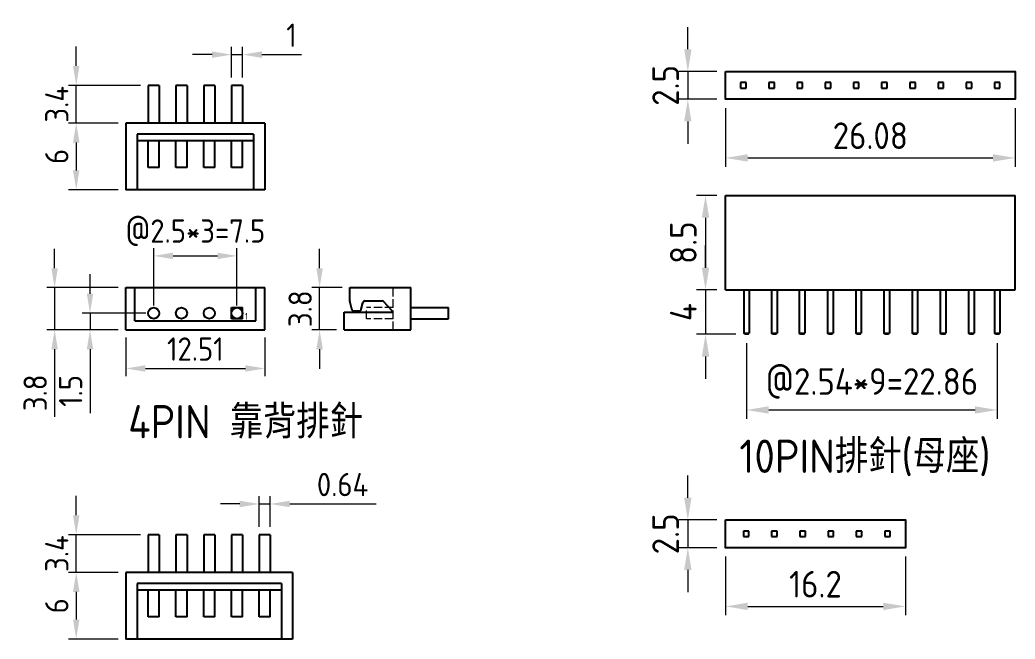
# Model space of a CAD drawing. Header units: millimetres. Extents: x -119 to 290, y -63 to 92.
# Drawn here: x 182.8 to 272.4, y 30.9 to 86.6 of the extents above; entities that cross this region are included whole.
import ezdxf

# ---------------------------------------------------------------- set-up
doc = ezdxf.new("R2010")
doc.units = ezdxf.units.MM
doc.header["$LTSCALE"] = 0.5
doc.header["$PDMODE"] = 3
doc.linetypes.add('H', pattern=[4, 3, -1])
doc.layers.add('D', color=4, linetype='Continuous', lineweight=13)
doc.layers.add('H', color=3, linetype='H', lineweight=15)
doc.styles.get("Standard").update_dxf_attribs({"font": 'isocp.shx', "bigfont": 'chineset.shx'})
doc.dimstyles.new('ISO-25', dxfattribs={"dimscale": 0.8, "dimtxt": 3, "dimasz": 2.5, "dimexe": 1, "dimexo": 1, "dimgap": 1, "dimtad": 1, "dimzin": 9, "dimdsep": 46, "dimtxsty": 'Standard', "dimcen": 0, "dimclrd": 4, "dimclre": 4, "dimclrt": 7, "dimazin": 2, "dimtfac": 1, "dimtmove": 0, "dimatfit": 3, "dimfxl": 0, "dimlwd": -1, "dimlwe": -1, "dimarcsym": 0})

# ---------------------------------------------------------------- blocks, each defined once
blk = doc.blocks.new('*D3')
at = {"layer": 'D', "color": 4, "ltscale": 0.5}
for p, q in [((245.534, 70.836), (243.731, 70.836)), ((244.531, 68.836), (244.531, 64.336)), ((245.534, 62.336), (243.731, 62.336))]:
    blk.add_line(p, q, dxfattribs=at)
for points in [[(244.198, 68.836), (244.865, 68.836), (244.531, 70.836)], [(244.198, 64.336), (244.865, 64.336), (244.531, 62.336)]]:
    blk.add_solid(points, dxfattribs=at)
at = {"layer": 'Defpoints', "color": 0, "ltscale": 0.5}
for p in [(246.334, 70.836), (244.531, 62.336), (246.334, 62.336)]:
    blk.add_point(p, dxfattribs=at)
at = {"layer": 'D', "color": 7, "ltscale": 0.5, "insert": (242.531, 66.586), "char_height": 2.4, "attachment_point": 5, "rotation": 90}
blk.add_mtext('8.5', dxfattribs=at)
blk = doc.blocks.new('*D4')
at = {"layer": 'D', "color": 4, "ltscale": 0.5}
for p, q in [((244.531, 64.336), (244.531, 66.336)), ((245.534, 62.336), (243.731, 62.336)), ((244.531, 62.336), (244.531, 58.336)), ((247.274, 58.336), (243.731, 58.336)), ((244.531, 56.336), (244.531, 54.336))]:
    blk.add_line(p, q, dxfattribs=at)
for points in [[(244.198, 64.336), (244.865, 64.336), (244.531, 62.336)], [(244.198, 56.336), (244.865, 56.336), (244.531, 58.336)]]:
    blk.add_solid(points, dxfattribs=at)
at = {"layer": 'Defpoints', "color": 0, "ltscale": 0.5}
for p in [(246.334, 62.336), (244.531, 58.336), (248.074, 58.336)]:
    blk.add_point(p, dxfattribs=at)
at = {"layer": 'D', "color": 7, "ltscale": 0.5, "insert": (242.531, 60.336), "char_height": 2.4, "attachment_point": 5, "rotation": 90}
blk.add_mtext('4', dxfattribs=at)
blk = doc.blocks.new('*D5')
at = {"layer": 'D', "color": 4, "ltscale": 0.5}
for p, q in [((248.224, 57.536), (248.224, 50.722)), ((270.804, 57.536), (270.804, 50.722)), ((250.224, 51.522), (268.804, 51.522))]:
    blk.add_line(p, q, dxfattribs=at)
for points in [[(250.224, 51.855), (250.224, 51.189), (248.224, 51.522)], [(268.804, 51.855), (268.804, 51.189), (270.804, 51.522)]]:
    blk.add_solid(points, dxfattribs=at)
at = {"layer": 'Defpoints', "color": 0, "ltscale": 0.5}
for p in [(248.224, 58.336), (270.804, 58.336), (270.804, 51.522)]:
    blk.add_point(p, dxfattribs=at)
at = {"layer": 'D', "color": 7, "ltscale": 0.5, "insert": (259.514, 53.91), "char_height": 2.4, "attachment_point": 5}
blk.add_mtext('@2.54*9=22.86', dxfattribs=at)
blk = doc.blocks.new('*D49')
at = {"layer": 'D', "color": 4, "ltscale": 0.5}
for p, q in [((191.622, 77.351), (187.146, 77.351)), ((187.846, 75.601), (187.846, 73.101)), ((191.622, 71.351), (187.146, 71.351))]:
    blk.add_line(p, q, dxfattribs=at)
for points in [[(187.555, 75.601), (188.138, 75.601), (187.846, 77.351)], [(187.555, 73.101), (188.138, 73.101), (187.846, 71.351)]]:
    blk.add_solid(points, dxfattribs=at)
at = {"layer": 'Defpoints', "color": 0, "ltscale": 0.5}
for p in [(192.322, 77.351), (187.846, 71.351), (192.322, 71.351)]:
    blk.add_point(p, dxfattribs=at)
at = {"layer": 'D', "color": 7, "ltscale": 0.5, "insert": (186.096, 74.351), "char_height": 2.1, "attachment_point": 5, "rotation": 90}
blk.add_mtext('6', dxfattribs=at)
blk = doc.blocks.new('*D50')
at = {"layer": 'D', "color": 4, "ltscale": 0.5}
for p, q in [((187.846, 82.501), (187.846, 84.251)), ((193.626, 80.751), (187.146, 80.751)), ((187.846, 77.351), (187.846, 80.751)), ((191.622, 77.351), (187.146, 77.351)), ((187.846, 75.601), (187.846, 73.851))]:
    blk.add_line(p, q, dxfattribs=at)
for points in [[(187.555, 82.501), (188.138, 82.501), (187.846, 80.751)], [(187.555, 75.601), (188.138, 75.601), (187.846, 77.351)]]:
    blk.add_solid(points, dxfattribs=at)
at = {"layer": 'Defpoints', "color": 0, "ltscale": 0.5}
for p in [(187.846, 80.751), (194.326, 80.751), (192.322, 77.351)]:
    blk.add_point(p, dxfattribs=at)
at = {"layer": 'D', "color": 7, "ltscale": 0.5, "insert": (186.096, 79.051), "char_height": 2.1, "attachment_point": 5, "rotation": 90}
blk.add_mtext('3.4', dxfattribs=at)
blk = doc.blocks.new('*D51')
at = {"layer": 'D', "color": 4, "ltscale": 0.5}
for p, q in [((209.769, 64.289), (209.769, 66.039)), ((211.792, 62.539), (209.069, 62.539)), ((209.769, 58.738), (209.769, 62.539)), ((211.292, 58.738), (209.069, 58.738)), ((209.769, 56.988), (209.769, 55.238))]:
    blk.add_line(p, q, dxfattribs=at)
for points in [[(209.477, 64.289), (210.061, 64.289), (209.769, 62.539)], [(209.477, 56.988), (210.061, 56.988), (209.769, 58.738)]]:
    blk.add_solid(points, dxfattribs=at)
at = {"layer": 'Defpoints', "color": 0, "ltscale": 0.5}
for p in [(209.769, 62.539), (212.492, 62.539), (211.992, 58.738)]:
    blk.add_point(p, dxfattribs=at)
at = {"layer": 'D', "color": 7, "ltscale": 0.5, "insert": (208.019, 60.639), "char_height": 2.1, "attachment_point": 5, "rotation": 90}
blk.add_mtext('3.8', dxfattribs=at)
blk = doc.blocks.new('*D52')
at = {"layer": 'D', "color": 4, "ltscale": 0.5}
for p, q in [((194.826, 60.938), (194.826, 66.095)), ((202.328, 60.938), (202.328, 66.095)), ((196.576, 65.395), (200.578, 65.395))]:
    blk.add_line(p, q, dxfattribs=at)
for points in [[(196.576, 65.687), (196.576, 65.104), (194.826, 65.395)], [(200.578, 65.687), (200.578, 65.104), (202.328, 65.395)]]:
    blk.add_solid(points, dxfattribs=at)
at = {"layer": 'Defpoints', "color": 0, "ltscale": 0.5}
for p in [(202.328, 65.395), (194.826, 60.238), (202.328, 60.238)]:
    blk.add_point(p, dxfattribs=at)
at = {"layer": 'D', "color": 7, "ltscale": 0.5, "insert": (198.577, 67.484), "char_height": 2.1, "attachment_point": 5}
blk.add_mtext('@2.5*3=7.5', dxfattribs=at)
blk = doc.blocks.new('*D53')
at = {"layer": 'D', "color": 4, "ltscale": 0.5}
for p, q in [((192.322, 58.038), (192.322, 54.557)), ((204.831, 58.038), (204.831, 54.557)), ((194.072, 55.257), (203.081, 55.257))]:
    blk.add_line(p, q, dxfattribs=at)
for points in [[(194.072, 55.549), (194.072, 54.966), (192.322, 55.257)], [(203.081, 55.549), (203.081, 54.966), (204.831, 55.257)]]:
    blk.add_solid(points, dxfattribs=at)
at = {"layer": 'Defpoints', "color": 0, "ltscale": 0.5}
for p in [(192.322, 58.738), (204.831, 58.738), (204.831, 55.257)]:
    blk.add_point(p, dxfattribs=at)
at = {"layer": 'D', "color": 7, "ltscale": 0.5, "insert": (198.577, 57.007), "char_height": 2.1, "attachment_point": 5}
blk.add_mtext('12.51', dxfattribs=at)
blk = doc.blocks.new('*D54')
at = {"layer": 'D', "color": 4, "ltscale": 0.5}
for p, q in [((189.092, 61.988), (189.092, 63.738)), ((194.126, 60.238), (188.392, 60.238)), ((189.092, 60.238), (189.092, 58.738)), ((191.622, 58.738), (188.392, 58.738)), ((189.092, 56.988), (189.092, 51.231))]:
    blk.add_line(p, q, dxfattribs=at)
for points in [[(188.8, 61.988), (189.383, 61.988), (189.092, 60.238)], [(188.8, 56.988), (189.383, 56.988), (189.092, 58.738)]]:
    blk.add_solid(points, dxfattribs=at)
at = {"layer": 'Defpoints', "color": 0, "ltscale": 0.5}
for p in [(194.826, 60.238), (189.092, 58.738), (192.322, 58.738)]:
    blk.add_point(p, dxfattribs=at)
at = {"layer": 'D', "color": 7, "ltscale": 0.5, "insert": (187.342, 53.234), "char_height": 2.1, "attachment_point": 5, "rotation": 90}
blk.add_mtext('1.5', dxfattribs=at)
blk = doc.blocks.new('*D55')
at = {"layer": 'D', "color": 4, "ltscale": 0.5}
for p, q in [((185.901, 64.289), (185.901, 66.039)), ((191.622, 62.539), (185.201, 62.539)), ((185.901, 62.539), (185.901, 58.738)), ((191.622, 58.738), (185.201, 58.738)), ((185.901, 56.988), (185.901, 50.898))]:
    blk.add_line(p, q, dxfattribs=at)
for points in [[(185.61, 64.289), (186.193, 64.289), (185.901, 62.539)], [(185.61, 56.988), (186.193, 56.988), (185.901, 58.738)]]:
    blk.add_solid(points, dxfattribs=at)
at = {"layer": 'Defpoints', "color": 0, "ltscale": 0.5}
for p in [(192.322, 62.539), (185.901, 58.738), (192.322, 58.738)]:
    blk.add_point(p, dxfattribs=at)
at = {"layer": 'D', "color": 7, "ltscale": 0.5, "insert": (184.151, 53.068), "char_height": 2.1, "attachment_point": 5, "rotation": 90}
blk.add_mtext('3.8', dxfattribs=at)
blk = doc.blocks.new('*D56')
at = {"layer": 'D', "color": 4, "ltscale": 0.5}
for p, q in [((200.078, 83.52), (198.328, 83.52)), ((201.828, 81.451), (201.828, 84.22)), ((201.828, 83.52), (202.828, 83.52)), ((202.828, 81.451), (202.828, 84.22)), ((204.578, 83.52), (208.148, 83.52))]:
    blk.add_line(p, q, dxfattribs=at)
for points in [[(200.078, 83.811), (200.078, 83.228), (201.828, 83.52)], [(204.578, 83.811), (204.578, 83.228), (202.828, 83.52)]]:
    blk.add_solid(points, dxfattribs=at)
at = {"layer": 'Defpoints', "color": 0, "ltscale": 0.5}
for p in [(202.828, 83.52), (201.828, 80.751), (202.828, 80.751)]:
    blk.add_point(p, dxfattribs=at)
at = {"layer": 'D', "color": 7, "ltscale": 0.5, "insert": (207.238, 85.27), "char_height": 2.1, "attachment_point": 5}
blk.add_mtext('1', dxfattribs=at)
blk = doc.blocks.new('*D57')
at = {"layer": 'D', "color": 4, "ltscale": 0.5}
for p, q in [((191.622, 36.888), (187.146, 36.888)), ((187.846, 35.138), (187.846, 32.638)), ((191.622, 30.888), (187.146, 30.888))]:
    blk.add_line(p, q, dxfattribs=at)
for points in [[(187.555, 35.138), (188.138, 35.138), (187.846, 36.888)], [(187.555, 32.638), (188.138, 32.638), (187.846, 30.888)]]:
    blk.add_solid(points, dxfattribs=at)
at = {"layer": 'Defpoints', "color": 0, "ltscale": 0.5}
for p in [(192.322, 36.888), (187.846, 30.888), (192.322, 30.888)]:
    blk.add_point(p, dxfattribs=at)
at = {"layer": 'D', "color": 7, "ltscale": 0.5, "insert": (186.096, 33.888), "char_height": 2.1, "attachment_point": 5, "rotation": 90}
blk.add_mtext('6', dxfattribs=at)
blk = doc.blocks.new('*D58')
at = {"layer": 'D', "color": 4, "ltscale": 0.5}
for p, q in [((187.846, 42.038), (187.846, 43.788)), ((193.626, 40.288), (187.146, 40.288)), ((187.846, 36.888), (187.846, 40.288)), ((191.622, 36.888), (187.146, 36.888)), ((187.846, 35.138), (187.846, 33.388))]:
    blk.add_line(p, q, dxfattribs=at)
for points in [[(187.555, 42.038), (188.138, 42.038), (187.846, 40.288)], [(187.555, 35.138), (188.138, 35.138), (187.846, 36.888)]]:
    blk.add_solid(points, dxfattribs=at)
at = {"layer": 'Defpoints', "color": 0, "ltscale": 0.5}
for p in [(187.846, 40.288), (194.326, 40.288), (192.322, 36.888)]:
    blk.add_point(p, dxfattribs=at)
at = {"layer": 'D', "color": 7, "ltscale": 0.5, "insert": (186.096, 38.588), "char_height": 2.1, "attachment_point": 5, "rotation": 90}
blk.add_mtext('3.4', dxfattribs=at)
blk = doc.blocks.new('*D64')
at = {"layer": 'D', "color": 4, "ltscale": 0.5}
for p, q in [((202.578, 43.056), (200.828, 43.056)), ((204.328, 40.988), (204.328, 43.756)), ((204.328, 43.056), (205.328, 43.056)), ((205.328, 40.988), (205.328, 43.756)), ((207.078, 43.056), (214.85, 43.056))]:
    blk.add_line(p, q, dxfattribs=at)
for points in [[(202.578, 43.348), (202.578, 42.765), (204.328, 43.056)], [(207.078, 43.348), (207.078, 42.765), (205.328, 43.056)]]:
    blk.add_solid(points, dxfattribs=at)
at = {"layer": 'Defpoints', "color": 0, "ltscale": 0.5}
for p in [(205.328, 43.056), (204.328, 40.288), (205.328, 40.288)]:
    blk.add_point(p, dxfattribs=at)
at = {"layer": 'D', "color": 7, "ltscale": 0.5, "insert": (211.839, 44.806), "char_height": 2.1, "attachment_point": 5}
blk.add_mtext('0.64', dxfattribs=at)
blk = doc.blocks.new('*D65')
at = {"layer": 'D', "color": 4, "ltscale": 0.5}
for p, q in [((246.334, 78.7), (246.334, 73.42)), ((272.414, 78.7), (272.414, 73.42)), ((248.334, 74.22), (270.414, 74.22))]:
    blk.add_line(p, q, dxfattribs=at)
for points in [[(248.334, 74.553), (248.334, 73.886), (246.334, 74.22)], [(270.414, 74.553), (270.414, 73.886), (272.414, 74.22)]]:
    blk.add_solid(points, dxfattribs=at)
at = {"layer": 'Defpoints', "color": 0, "ltscale": 0.5}
for p in [(246.334, 79.5), (272.414, 79.5), (272.414, 74.22)]:
    blk.add_point(p, dxfattribs=at)
at = {"layer": 'D', "color": 7, "ltscale": 0.5, "insert": (259.374, 76.22), "char_height": 2.4, "attachment_point": 5}
blk.add_mtext('26.08', dxfattribs=at)
blk = doc.blocks.new('*D66')
at = {"layer": 'D', "color": 4, "ltscale": 0.5}
for p, q in [((242.937, 84), (242.937, 86)), ((245.534, 82), (242.137, 82)), ((242.937, 82), (242.937, 79.5)), ((245.534, 79.5), (242.137, 79.5)), ((242.937, 77.5), (242.937, 75.5))]:
    blk.add_line(p, q, dxfattribs=at)
for points in [[(242.604, 84), (243.27, 84), (242.937, 82)], [(242.604, 77.5), (243.27, 77.5), (242.937, 79.5)]]:
    blk.add_solid(points, dxfattribs=at)
at = {"layer": 'Defpoints', "color": 0, "ltscale": 0.5}
for p in [(246.334, 82), (242.937, 79.5), (246.334, 79.5)]:
    blk.add_point(p, dxfattribs=at)
at = {"layer": 'D', "color": 7, "ltscale": 0.5, "insert": (240.937, 80.75), "char_height": 2.4, "attachment_point": 5, "rotation": 90}
blk.add_mtext('2.5', dxfattribs=at)
blk = doc.blocks.new('*D100')
at = {"layer": 'D', "color": 4, "ltscale": 0.5}
for p, q in [((246.334, 38.313), (246.334, 33.033)), ((262.534, 38.313), (262.534, 33.033)), ((248.334, 33.833), (260.534, 33.833))]:
    blk.add_line(p, q, dxfattribs=at)
for points in [[(248.334, 34.166), (248.334, 33.5), (246.334, 33.833)], [(260.534, 34.166), (260.534, 33.5), (262.534, 33.833)]]:
    blk.add_solid(points, dxfattribs=at)
at = {"layer": 'Defpoints', "color": 0, "ltscale": 0.5}
for p in [(246.334, 39.113), (262.534, 39.113), (262.534, 33.833)]:
    blk.add_point(p, dxfattribs=at)
at = {"layer": 'D', "color": 7, "ltscale": 0.5, "insert": (254.434, 35.833), "char_height": 2.4, "attachment_point": 5}
blk.add_mtext('16.2', dxfattribs=at)
blk = doc.blocks.new('*D101')
at = {"layer": 'D', "color": 4, "ltscale": 0.5}
for p, q in [((242.937, 43.613), (242.937, 45.613)), ((245.534, 41.613), (242.137, 41.613)), ((242.937, 41.613), (242.937, 39.113)), ((245.534, 39.113), (242.137, 39.113)), ((242.937, 37.113), (242.937, 35.113))]:
    blk.add_line(p, q, dxfattribs=at)
for points in [[(242.604, 43.613), (243.27, 43.613), (242.937, 41.613)], [(242.604, 37.113), (243.27, 37.113), (242.937, 39.113)]]:
    blk.add_solid(points, dxfattribs=at)
at = {"layer": 'Defpoints', "color": 0, "ltscale": 0.5}
for p in [(246.334, 41.613), (242.937, 39.113), (246.334, 39.113)]:
    blk.add_point(p, dxfattribs=at)
at = {"layer": 'D', "color": 7, "ltscale": 0.5, "insert": (240.937, 40.363), "char_height": 2.4, "attachment_point": 5, "rotation": 90}
blk.add_mtext('2.5', dxfattribs=at)

msp = doc.modelspace()

# ---------------------------------------------------------------- linework, layer by layer
at = {"ltscale": 0.5}
for p, q in [((195.326, 80.751), (194.326, 80.751)), ((194.326, 80.751), (194.326, 77.351)), ((195.326, 80.751), (195.326, 77.351)), ((197.827, 80.751), (196.826, 80.751)), ((196.826, 80.751), (196.826, 77.351)), ((197.827, 80.751), (197.827, 77.351)), ((200.328, 80.751), (199.328, 80.751)), ((199.328, 80.751), (199.328, 77.351)), ((200.328, 80.751), (200.328, 77.351)), ((202.828, 80.751), (201.828, 80.751)), ((201.828, 80.751), (201.828, 77.351)), ((202.828, 80.751), (202.828, 77.351)), ((192.322, 77.351), (192.322, 71.351)), ((204.831, 77.351), (192.322, 77.351)), ((204.831, 77.351), (204.831, 71.351)), ((203.827, 76.351), (193.327, 76.351)), ((193.327, 76.351), (193.327, 71.351)), ((203.827, 76.351), (203.827, 71.351)), ((203.827, 75.751), (193.327, 75.751)), ((194.326, 73.351), (194.326, 75.751)), ((195.326, 73.351), (195.326, 75.751)), ((196.826, 73.351), (196.826, 75.751)), ((197.827, 73.351), (197.827, 75.751)), ((199.328, 73.351), (199.328, 75.751)), ((200.328, 73.351), (200.328, 75.751)), ((201.828, 73.351), (201.828, 75.751)), ((202.828, 73.351), (202.828, 75.751)), ((195.326, 73.351), (194.326, 73.351)), ((197.827, 73.351), (196.826, 73.351)), ((200.328, 73.351), (199.328, 73.351)), ((202.828, 73.351), (201.828, 73.351)), ((204.831, 71.351), (192.322, 71.351)), ((246.334, 70.836), (272.414, 70.836)), ((246.334, 62.336), (246.334, 70.836)), ((272.414, 62.336), (272.414, 70.836)), ((212.492, 61.36), (212.492, 62.539)), ((212.492, 62.539), (217.992, 62.539)), ((217.992, 58.738), (217.992, 62.539)), ((246.334, 62.336), (272.414, 62.336)), ((212.657, 60.596), (212.497, 61.316)), ((213.527, 60.596), (213.657, 61.181)), ((213.853, 61.338), (215.402, 61.338)), ((216.292, 60.439), (215.552, 61.271)), ((211.992, 58.738), (211.992, 60.338)), ((211.992, 60.338), (216.292, 60.338)), ((212.853, 60.439), (213.332, 60.439)), ((216.292, 60.338), (216.292, 60.439)), ((217.992, 60.738), (221.392, 60.738)), ((221.392, 59.737), (221.392, 60.738)), ((217.992, 59.737), (221.392, 59.737)), ((211.992, 58.738), (217.992, 58.738)), ((195.326, 40.288), (194.326, 40.288)), ((194.326, 40.288), (194.326, 36.888)), ((195.326, 40.288), (195.326, 36.888)), ((197.827, 40.288), (196.826, 40.288)), ((196.826, 40.288), (196.826, 36.888)), ((197.827, 40.288), (197.827, 36.888)), ((200.328, 40.288), (199.328, 40.288)), ((199.328, 40.288), (199.328, 36.888)), ((200.328, 40.288), (200.328, 36.888)), ((202.828, 40.288), (201.828, 40.288)), ((201.828, 40.288), (201.828, 36.888)), ((202.828, 40.288), (202.828, 36.888)), ((205.328, 40.288), (204.328, 40.288)), ((204.328, 40.288), (204.328, 36.888)), ((205.328, 40.288), (205.328, 36.888)), ((192.322, 36.888), (192.322, 30.888)), ((207.331, 36.888), (192.322, 36.888)), ((207.331, 36.888), (207.331, 30.888)), ((206.327, 35.888), (193.327, 35.888)), ((193.327, 35.888), (193.327, 30.888)), ((206.327, 35.888), (206.327, 30.888)), ((206.327, 35.288), (193.327, 35.288)), ((194.326, 32.888), (194.326, 35.288)), ((195.326, 32.888), (195.326, 35.288)), ((196.826, 32.888), (196.826, 35.288)), ((197.827, 32.888), (197.827, 35.288)), ((199.328, 32.888), (199.328, 35.288)), ((200.328, 32.888), (200.328, 35.288)), ((201.828, 32.888), (201.828, 35.288)), ((202.828, 32.888), (202.828, 35.288)), ((204.328, 32.888), (204.328, 35.288)), ((205.328, 32.888), (205.328, 35.288)), ((195.326, 32.888), (194.326, 32.888)), ((197.827, 32.888), (196.826, 32.888)), ((200.328, 32.888), (199.328, 32.888)), ((202.828, 32.888), (201.828, 32.888)), ((205.328, 32.888), (204.328, 32.888)), ((207.331, 30.888), (192.322, 30.888))]:
    msp.add_line(p, q, dxfattribs=at)
for p, q in [((247.694, 81), (247.694, 80.5)), ((248.194, 81), (247.694, 81)), ((248.194, 80.5), (248.194, 81)), ((250.234, 81), (250.234, 80.5)), ((250.734, 81), (250.234, 81)), ((250.734, 80.5), (250.734, 81)), ((252.774, 81), (252.774, 80.5)), ((253.274, 81), (252.774, 81)), ((253.274, 80.5), (253.274, 81)), ((255.314, 81), (255.314, 80.5)), ((255.814, 81), (255.314, 81)), ((255.814, 80.5), (255.814, 81)), ((257.854, 81), (257.854, 80.5)), ((258.354, 81), (257.854, 81)), ((258.354, 80.5), (258.354, 81)), ((260.394, 81), (260.394, 80.5)), ((260.894, 81), (260.394, 81)), ((260.894, 80.5), (260.894, 81)), ((262.934, 81), (262.934, 80.5)), ((263.434, 81), (262.934, 81)), ((263.434, 80.5), (263.434, 81)), ((265.474, 81), (265.474, 80.5)), ((265.974, 81), (265.474, 81)), ((265.974, 80.5), (265.974, 81)), ((268.014, 81), (268.014, 80.5)), ((268.514, 81), (268.014, 81)), ((268.514, 80.5), (268.514, 81)), ((270.554, 81), (270.554, 80.5)), ((271.054, 81), (270.554, 81)), ((271.054, 80.5), (271.054, 81)), ((247.694, 80.5), (248.194, 80.5)), ((250.234, 80.5), (250.734, 80.5)), ((252.774, 80.5), (253.274, 80.5)), ((255.314, 80.5), (255.814, 80.5)), ((257.854, 80.5), (258.354, 80.5)), ((260.394, 80.5), (260.894, 80.5)), ((262.934, 80.5), (263.434, 80.5)), ((265.474, 80.5), (265.974, 80.5)), ((268.014, 80.5), (268.514, 80.5)), ((270.554, 80.5), (271.054, 80.5)), ((192.322, 62.539), (204.831, 62.539)), ((192.322, 58.738), (192.322, 62.539)), ((193.122, 59.538), (193.122, 62.539)), ((204.031, 59.548), (204.031, 62.539)), ((204.831, 58.738), (204.831, 62.539)), ((247.974, 62.336), (247.974, 58.436)), ((248.474, 62.336), (248.474, 58.436)), ((250.474, 62.336), (250.474, 58.436)), ((250.974, 62.336), (250.974, 58.436)), ((252.974, 62.336), (252.974, 58.436)), ((253.474, 62.336), (253.474, 58.436)), ((255.514, 62.336), (255.514, 58.436)), ((256.014, 62.336), (256.014, 58.436)), ((258.054, 62.336), (258.054, 58.436)), ((258.554, 62.336), (258.554, 58.436)), ((260.594, 62.336), (260.594, 58.436)), ((261.094, 62.336), (261.094, 58.436)), ((263.134, 62.336), (263.134, 58.436)), ((263.634, 62.336), (263.634, 58.436)), ((265.674, 62.336), (265.674, 58.436)), ((266.174, 62.336), (266.174, 58.436)), ((268.214, 62.336), (268.214, 58.436)), ((268.714, 62.336), (268.714, 58.436)), ((270.554, 62.336), (270.554, 58.436)), ((271.054, 62.336), (271.054, 58.436)), ((201.819, 59.736), (201.819, 60.736)), ((201.819, 60.736), (202.833, 60.736)), ((202.833, 59.736), (202.833, 60.736)), ((193.122, 59.538), (204.031, 59.538)), ((202.833, 59.736), (201.819, 59.736)), ((192.322, 58.738), (204.831, 58.738)), ((248.074, 58.336), (247.974, 58.436)), ((247.974, 58.436), (248.474, 58.436)), ((248.374, 58.336), (248.074, 58.336)), ((248.374, 58.336), (248.474, 58.436)), ((250.574, 58.336), (250.474, 58.436)), ((250.474, 58.436), (250.974, 58.436)), ((250.874, 58.336), (250.574, 58.336)), ((250.874, 58.336), (250.974, 58.436)), ((253.074, 58.336), (252.974, 58.436)), ((252.974, 58.436), (253.474, 58.436)), ((253.374, 58.336), (253.074, 58.336)), ((253.374, 58.336), (253.474, 58.436)), ((255.614, 58.336), (255.514, 58.436)), ((255.514, 58.436), (256.014, 58.436)), ((255.914, 58.336), (255.614, 58.336)), ((255.914, 58.336), (256.014, 58.436)), ((258.154, 58.336), (258.054, 58.436)), ((258.054, 58.436), (258.554, 58.436)), ((258.454, 58.336), (258.154, 58.336)), ((258.454, 58.336), (258.554, 58.436)), ((260.694, 58.336), (260.594, 58.436)), ((260.594, 58.436), (261.094, 58.436)), ((260.994, 58.336), (260.694, 58.336)), ((260.994, 58.336), (261.094, 58.436)), ((263.234, 58.336), (263.134, 58.436)), ((263.134, 58.436), (263.634, 58.436)), ((263.534, 58.336), (263.234, 58.336)), ((263.534, 58.336), (263.634, 58.436)), ((265.774, 58.336), (265.674, 58.436)), ((265.674, 58.436), (266.174, 58.436)), ((266.074, 58.336), (265.774, 58.336)), ((266.074, 58.336), (266.174, 58.436)), ((268.314, 58.336), (268.214, 58.436)), ((268.214, 58.436), (268.714, 58.436)), ((268.614, 58.336), (268.314, 58.336)), ((268.614, 58.336), (268.714, 58.436)), ((270.654, 58.336), (270.554, 58.436)), ((270.554, 58.436), (271.054, 58.436)), ((270.954, 58.336), (270.654, 58.336)), ((270.954, 58.336), (271.054, 58.436)), ((247.944, 40.613), (247.944, 40.113)), ((248.444, 40.613), (247.944, 40.613)), ((248.444, 40.113), (248.444, 40.613)), ((250.484, 40.613), (250.484, 40.113)), ((250.984, 40.613), (250.484, 40.613)), ((250.984, 40.113), (250.984, 40.613)), ((253.024, 40.613), (253.024, 40.113)), ((253.524, 40.613), (253.024, 40.613)), ((253.524, 40.113), (253.524, 40.613)), ((255.564, 40.613), (255.564, 40.113)), ((256.064, 40.613), (255.564, 40.613)), ((256.064, 40.113), (256.064, 40.613)), ((258.104, 40.613), (258.104, 40.113)), ((258.604, 40.613), (258.104, 40.613)), ((258.604, 40.113), (258.604, 40.613)), ((260.674, 40.613), (260.674, 40.113)), ((261.174, 40.613), (260.674, 40.613)), ((261.174, 40.113), (261.174, 40.613)), ((247.944, 40.113), (248.444, 40.113)), ((250.484, 40.113), (250.984, 40.113)), ((253.024, 40.113), (253.524, 40.113)), ((255.564, 40.113), (256.064, 40.113)), ((258.104, 40.113), (258.604, 40.113)), ((260.674, 40.113), (261.174, 40.113))]:
    msp.add_line(p, q)
for points in [[(246.334, 82), (272.414, 82), (272.414, 79.5), (246.334, 79.5)], [(246.334, 41.613), (262.534, 41.613), (262.534, 39.113), (246.334, 39.113)]]:
    msp.add_lwpolyline(points, close=True, dxfattribs=at)
for centre in [(194.826, 60.238), (197.326, 60.238), (199.828, 60.238), (202.328, 60.238)]:
    msp.add_circle(centre, 0.5)
for centre, start, end in [((212.692, 61.36), 180, 192.55244), ((213.853, 61.138), 90, 167.44756), ((215.402, 61.138), 41.68892, 90), ((212.853, 60.639), 192.55244, 270), ((213.332, 60.639), 270, 347.44756)]:
    msp.add_arc(centre, 0.2, start, end, dxfattribs=at)
at = {"layer": 'H', "ltscale": 0.5}
for p, q in [((216.392, 58.738), (216.392, 62.539)), ((213.992, 59.737), (213.992, 60.738)), ((216.392, 60.738), (213.992, 60.738)), ((216.392, 59.737), (213.992, 59.737))]:
    msp.add_line(p, q, dxfattribs=at)

# ---------------------------------------------------------------- texts
at = {"layer": 'D', "ltscale": 0.5}
for s, height, p in [('1', 0.6, (203.046, 59.664)), ('4PIN 靠背排針', 3, (192.524, 48.964)), ('10PIN排針(母座)', 3, (247.581, 45.853))]:
    msp.add_text(s, height=height, dxfattribs=at).set_placement(p)

# ---------------------------------------------------------------- dimensions: what is measured, and where the dimension line sits
for base, p1, p2, picture, middle in [((202.828, 83.52), (201.828, 80.751), (202.828, 80.751), '*D56', (207.238, 85.27)), ((204.831, 55.257), (192.322, 58.738), (204.831, 58.738), '*D53', (198.577, 57.007))]:
    dim = msp.add_linear_dim(base=base, p1=p1, p2=p2, dimstyle='ISO-25', override={"dimscale": 0.7}, dxfattribs=at)
    dim.commit()
    dim.dimension.update_dxf_attribs({"geometry": picture, "text_midpoint": middle})
for base, p1, p2, picture, middle in [((242.937, 79.5), (246.334, 82), (246.334, 79.5), '*D66', (242.937, 80.75)), ((242.937, 39.113), (246.334, 41.613), (246.334, 39.113), '*D101', (242.937, 40.363))]:
    dim = msp.add_linear_dim(base=base, p1=p1, p2=p2, angle=90, dimstyle='ISO-25', dxfattribs=at)
    dim.commit()
    dim.dimension.update_dxf_attribs({"geometry": picture, "text_midpoint": middle, "dimtype": 160})
for base, p1, p2, angle, picture, middle in [((187.846, 80.751), (192.322, 77.351), (194.326, 80.751), 270, '*D50', (187.846, 79.051)), ((209.769, 62.539), (211.992, 58.738), (212.492, 62.539), 90, '*D51', (209.769, 60.639)), ((187.846, 40.288), (192.322, 36.888), (194.326, 40.288), 270, '*D58', (187.846, 38.588))]:
    dim = msp.add_linear_dim(base=base, p1=p1, p2=p2, angle=angle, dimstyle='ISO-25', override={"dimscale": 0.7}, dxfattribs=at)
    dim.commit()
    dim.dimension.update_dxf_attribs({"geometry": picture, "text_midpoint": middle, "dimtype": 160})
for base, p1, p2, picture, middle in [((272.414, 74.22), (246.334, 79.5), (272.414, 79.5), '*D65', (259.374, 76.22)), ((262.534, 33.833), (246.334, 39.113), (262.534, 39.113), '*D100', (254.434, 35.833))]:
    dim = msp.add_linear_dim(base=base, p1=p1, p2=p2, dimstyle='ISO-25', dxfattribs=at)
    dim.commit()
    dim.dimension.update_dxf_attribs({"geometry": picture, "text_midpoint": middle})
for base, p1, p2, picture, middle in [((187.846, 71.351), (192.322, 77.351), (192.322, 71.351), '*D49', (186.096, 74.351)), ((185.901, 58.738), (192.322, 62.539), (192.322, 58.738), '*D55', (184.151, 53.068)), ((189.092, 58.738), (194.826, 60.238), (192.322, 58.738), '*D54', (187.342, 53.234)), ((187.846, 30.888), (192.322, 36.888), (192.322, 30.888), '*D57', (186.096, 33.888))]:
    dim = msp.add_linear_dim(base=base, p1=p1, p2=p2, angle=270, dimstyle='ISO-25', override={"dimscale": 0.7}, dxfattribs=at)
    dim.commit()
    dim.dimension.update_dxf_attribs({"geometry": picture, "text_midpoint": middle})
for base, p1, p2, picture, middle in [((244.531, 62.336), (246.334, 70.836), (246.334, 62.336), '*D3', (242.531, 66.586)), ((244.531, 58.336), (246.334, 62.336), (248.074, 58.336), '*D4', (242.531, 60.336))]:
    dim = msp.add_linear_dim(base=base, p1=p1, p2=p2, angle=90, dimstyle='ISO-25', dxfattribs=at)
    dim.commit()
    dim.dimension.update_dxf_attribs({"geometry": picture, "text_midpoint": middle})
dim = msp.add_linear_dim(base=(202.328, 65.395), p1=(194.826, 60.238), p2=(202.328, 60.238), text='@2.5*3=<>', dimstyle='ISO-25', override={"dimscale": 0.7}, dxfattribs=at)
dim.commit()
dim.dimension.update_dxf_attribs({"geometry": '*D52', "text_midpoint": (198.577, 65.395), "dimtype": 160})
dim = msp.add_linear_dim(base=(270.804, 51.522), p1=(248.224, 58.336), p2=(270.804, 58.336), text='@2.54*9=22.86', dimstyle='ISO-25', dxfattribs=at)
dim.commit()
dim.dimension.update_dxf_attribs({"geometry": '*D5', "text_midpoint": (259.514, 51.522), "dimtype": 160})
dim = msp.add_linear_dim(base=(205.328, 43.056), p1=(204.328, 40.288), p2=(205.328, 40.288), text='0.64', dimstyle='ISO-25', override={"dimscale": 0.7}, dxfattribs=at)
dim.commit()
dim.dimension.update_dxf_attribs({"geometry": '*D64', "text_midpoint": (211.839, 44.806)})

doc.saveas('drawing.dxf')
